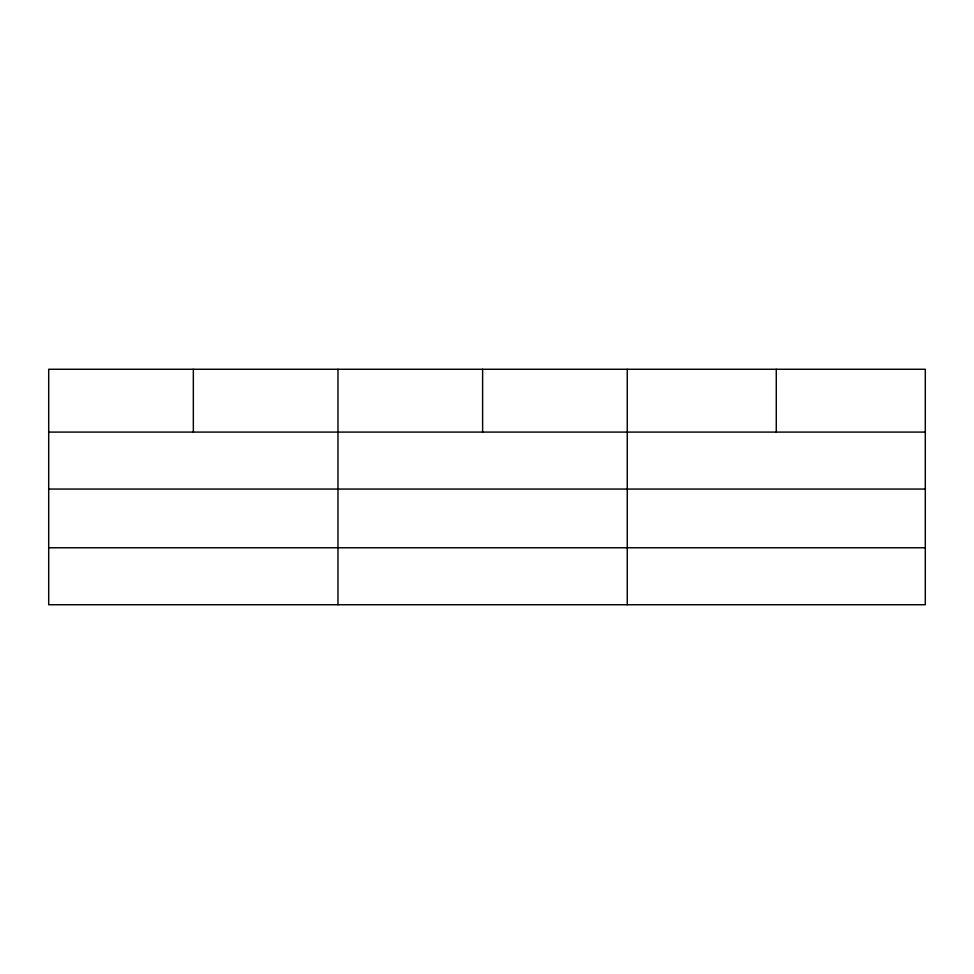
<?xml version="1.0" encoding="UTF-8"?>
<svg xmlns="http://www.w3.org/2000/svg" width="974" height="974" viewBox="0 0 974 974"><rect width="100%" height="100%" fill="white"/><g stroke="black" fill="none" stroke-linecap="round" stroke-linejoin="round"><path stroke-width="1.46" d="M925.3 489.058L925.3 369.268L48.7 369.268L48.7 604.732L925.3 604.732L925.3 489.058L48.7 489.058M48.7 432.091L925.3 432.091M48.7 547.765L925.3 547.765M776.278 369.268L776.278 432.091M627.256 369.268L627.256 604.732M482.617 369.268L482.617 432.091M337.978 369.268L337.978 604.732M193.339 369.268L193.339 432.091"/></g></svg>
